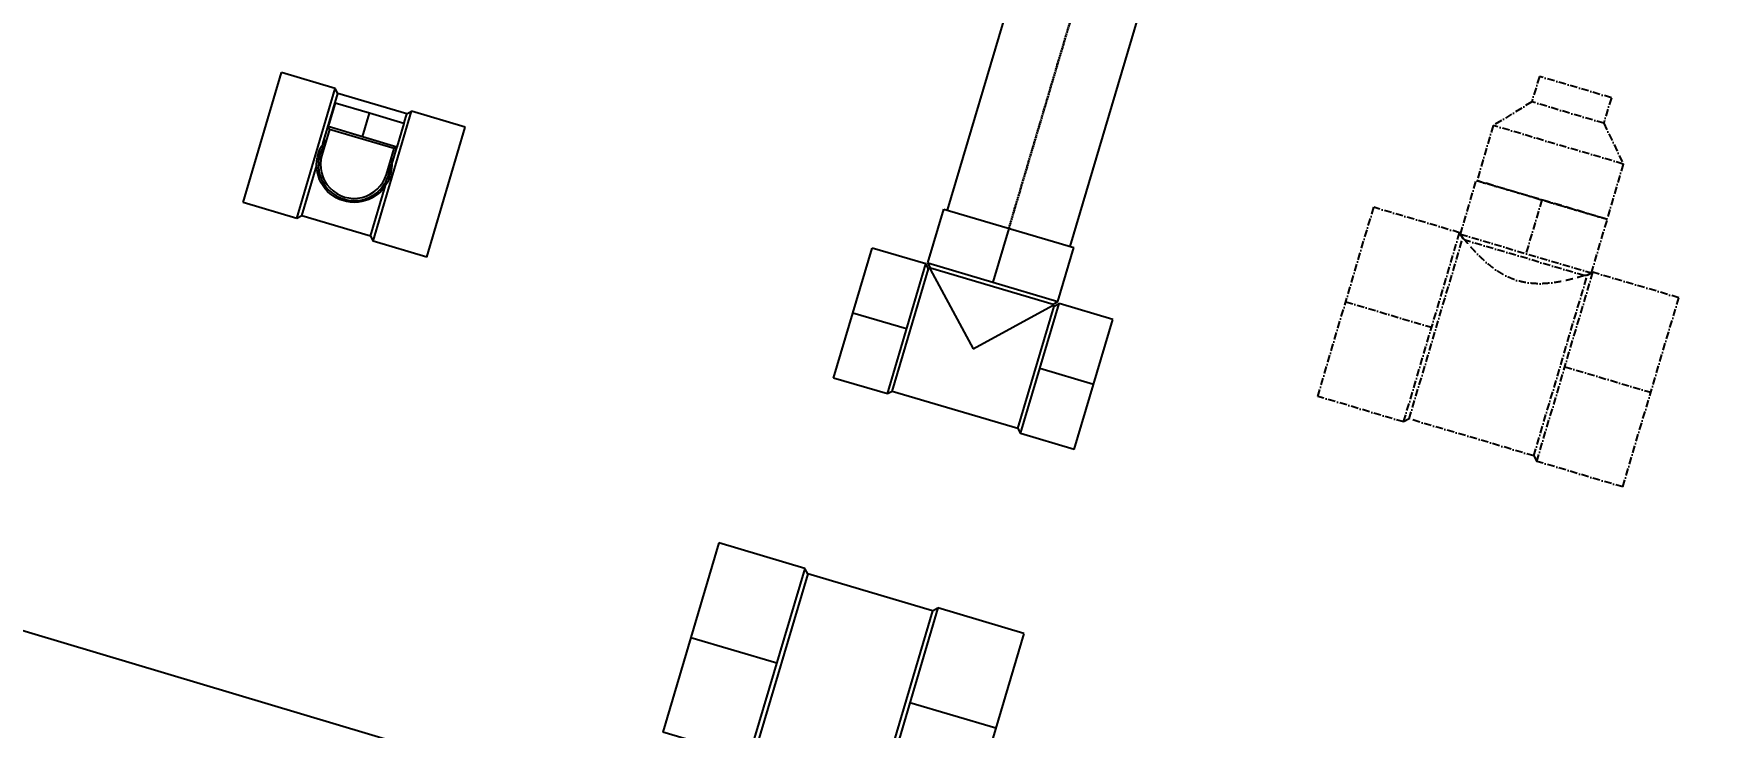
# Model space of a CAD drawing. Header units: millimetres. Extents: x -361340115 to 361596335, y -276742102 to 277032639.
# Drawn here: x 158761 to 160272, y 179333 to 179952 of the extents above; entities that cross this region are included whole.
import ezdxf

# ---------------------------------------------------------------- set-up
doc = ezdxf.new("R2010")
doc.units = ezdxf.units.MM
doc.header["$MEASUREMENT"] = 0
for name, pattern in [('ACAD_ISO08W100', [36, 24, -3, 6, -3]), ('CENTER', [2, 1.25, -0.25, 0.25, -0.25]), ('COLD_WATER', [10.5, 6.5, -2, 0, -2])]:
    doc.linetypes.add(name, pattern=pattern)
for name, color, linetype in [('A-WALL-PATT', 251, 'Continuous'), ('M-PB-Swimming Pool', 130, 'Continuous'), ('MEP-H-N-CWATR-50CW', 3, 'COLD_WATER')]:
    doc.layers.add(name, color=color, linetype=linetype)
doc.layers.add('ME_ONG NUOC HB', color=6, linetype='ACAD_ISO08W100', lineweight=30)
doc.layers.add('MEP', color=130, linetype='Continuous', plot=False)

# ---------------------------------------------------------------- blocks, each defined once
blk = doc.blocks.new('TEE-150x100(SIDE)')
for p, q in [((-61, 87), (-61, 137)), ((-61, 137), (61, 137)), ((61, 87), (61, 137)), ((-62, 88), (-142, 88)), ((-142, -88), (-142, 88)), ((142, 88), (62, 88)), ((142, -88), (142, 88)), ((-62, -88), (-142, -88)), ((-58, -84), (-62, -88)), ((58, -84), (-58, -84)), ((58, -84), (62, -88)), ((142, -88), (62, -88))]:
    blk.add_line(p, q)
at = {"color": 8}
for p, q in [((0, 137), (0, 87)), ((-58, 84), (-62, 88)), ((-62, -88), (-62, 88)), ((-61, 87), (-58, 84)), ((-61, 87), (61, 87)), ((-58, -84), (-58, 84)), ((55.5, 83), (-55.5, 83)), ((58, 84), (62, 88)), ((61, 87), (58, 84)), ((58, -84), (58, 84)), ((62, -88), (62, 88)), ((-142, 0), (-62, 0)), ((62, 0), (142, 0))]:
    blk.add_line(p, q, dxfattribs=at)
for points, knots in [([(-55.5, 83), (-56, 83.2), (-56.3, 83.3), (-57.1, 83.6), (-57.5, 83.8), (-57.8, 83.9), (-57.9, 83.9), (-58, 84), (-58, 84), (-58, 84)], [5.732094, 5.732094, 5.732094, 5.732094, 9.131674, 9.131674, 13.697511, 13.697511, 15.98043, 15.98043, 18.263348, 18.263348, 18.263348, 18.263348]), ([(55.5, 83), (55.2, 82.8), (54.9, 82.6), (53.9, 81.9), (53.2, 81.5), (51.8, 80.5), (51, 80), (49.2, 78.9), (48.2, 78.3), (46.1, 77), (45, 76.4), (42.7, 75), (41.5, 74.4), (39.1, 73), (37.7, 72.3), (35, 70.9), (33.5, 70.2), (30.5, 68.8), (28.9, 68.1), (25.6, 66.8), (23.9, 66.1), (20.4, 65), (18.6, 64.4), (15, 63.5), (13.2, 63.1), (9.4, 62.4), (7.5, 62.1), (3.8, 61.8), (1.9, 61.7), (-1.9, 61.7), (-3.8, 61.8), (-7.5, 62.1), (-9.4, 62.4), (-13.2, 63.1), (-15, 63.5), (-18.6, 64.4), (-20.4, 65), (-23.9, 66.1), (-25.6, 66.8), (-28.9, 68.1), (-30.5, 68.8), (-33.5, 70.2), (-35, 70.9), (-37.7, 72.3), (-39.1, 73), (-41.5, 74.4), (-42.7, 75), (-45, 76.4), (-46.1, 77), (-48.2, 78.3), (-49.2, 78.9), (-51, 80), (-51.8, 80.5), (-53.2, 81.5), (-53.9, 81.9), (-54.9, 82.6), (-55.2, 82.8), (-55.5, 83)], [102.431559, 102.431559, 102.431559, 102.431559, 106.337964, 106.337964, 111.906039, 111.906039, 117.474113, 117.474113, 123.042187, 123.042187, 128.610262, 128.610262, 134.178336, 134.178336, 139.814479, 139.814479, 145.450623, 145.450623, 151.086766, 151.086766, 156.722909, 156.722909, 162.359053, 162.359053, 167.995196, 167.995196, 173.631339, 173.631339, 179.267482, 179.267482, 184.903626, 184.903626, 190.539769, 190.539769, 196.175912, 196.175912, 201.812056, 201.812056, 207.448199, 207.448199, 213.084342, 213.084342, 218.720486, 218.720486, 224.356629, 224.356629, 229.924703, 229.924703, 235.492778, 235.492778, 241.060852, 241.060852, 246.628926, 246.628926, 252.197001, 252.197001, 256.103406, 256.103406, 256.103406, 256.103406]), ([(58, 84), (58, 84), (58, 84), (57.9, 83.9), (57.8, 83.9), (57.5, 83.8), (57.1, 83.6), (56.3, 83.3), (56, 83.2), (55.5, 83)], [18.263348, 18.263348, 18.263348, 18.263348, 20.546267, 20.546267, 22.829185, 22.829185, 27.395022, 27.395022, 30.794602, 30.794602, 30.794602, 30.794602])]:
    blk.add_open_spline(points, degree=3, knots=knots, dxfattribs=at)
blk = doc.blocks.new('TEE-150x100(DNHAT)')
blk.add_blockref('TEE-150x100(SIDE)', (0, 0))
blk = doc.blocks.new('A$C596E1169')
at = {"rotation": 90}
blk.add_blockref('TEE-150x100(DNHAT)', (1058.1, 1, 0), dxfattribs=at)
blk = doc.blocks.new('TEE-100x50(UP90)')
for p, q in [((-35.5, 60.5), (-85.5, 60.5)), ((-85.5, -60.5), (-85.5, 60.5)), ((-32, 57), (-35.5, 60.5)), ((32, 57), (35.5, 60.5)), ((85.5, 60.5), (35.5, 60.5)), ((85.5, -60.5), (85.5, 60.5)), ((32, 57), (-32, 57)), ((-32, -57), (-35.5, -60.5)), ((32, -57), (-32, -57)), ((32, -57), (35.5, -60.5)), ((-35.5, -60.5), (-85.5, -60.5)), ((85.5, -60.5), (35.5, -60.5))]:
    blk.add_line(p, q)
at = {"color": 8}
for p, q in [((-35.5, -60.5), (-35.5, 60.5)), ((35.5, -60.5), (35.5, 60.5)), ((-32, 9.9), (-32, 57)), ((32, 9.9), (32, 57)), ((-32, -57), (-32, -9.9)), ((32, -57), (32, -9.9))]:
    blk.add_line(p, q, dxfattribs=at)
at = {"color": 7}
blk.add_circle((0, 0), 33.5, dxfattribs=at)
blk.add_circle((0, 0), 30)
blk = doc.blocks.new('*U307')
blk.add_blockref('TEE-100x50(UP90)', (0, 0))
blk = doc.blocks.new('ELB90-50(DN90)DN')
at = {"color": 8}
blk.add_wipeout([(-32, -48), (-32, -26), (-30, -24), (-30, -11.1), (-32, 0), (-29.8, 11.6), (-25.4, 19.5), (-19.5, 25.3), (-10.9, 30.1), (-3, 31.9), (6.1, 31.4), (14.7, 28.4), (21.3, 23.9), (26.2, 18.4), (30, 11.1), (31.9, 2.7), (32, 0), (31.3, -6.7), (30, -11.1), (30, -24), (32, -26), (32, -48)], dxfattribs=at)
for p, q in [((-30, 0), (-30, -24)), ((30, -24), (30, 0)), ((-32, -48), (-32, -26)), ((32, -48), (32, -26)), ((-32, -48), (0, -48)), ((0, -48), (32, -48))]:
    blk.add_line(p, q)
for p, q in [((-30, -24), (-32, -26)), ((-32, -26), (32, -26)), ((-30, -24), (30, -24)), ((0, -26), (0, -48)), ((30, -24), (32, -26))]:
    blk.add_line(p, q, dxfattribs=at)
at = {"color": 7}
blk.add_arc((0, 0), 32, 339.6359, 200.3641, dxfattribs=at)
blk.add_arc((0, 0), 30, 0, 180.0002)
blk = doc.blocks.new('*U305')
blk.add_blockref('ELB90-50(DN90)DN', (0, 0))
blk = doc.blocks.new('TEE-100x100(SIDE)')
for p, q in [((-60.5, 62), (-60.5, 112)), ((-60.5, 112), (60.5, 112)), ((60.5, 62), (60.5, 112)), ((-62, 60.5), (-112, 60.5)), ((-112, -60.5), (-112, 60.5)), ((-58.5, 57), (-62, 60.5)), ((-57, 58.5), (-60.5, 62)), ((57, 58.5), (60.5, 62)), ((58.5, 57), (62, 60.5)), ((112, 60.5), (62, 60.5)), ((112, -60.5), (112, 60.5)), ((-58.5, -57), (-62, -60.5)), ((58.5, -57), (-58.5, -57)), ((58.5, -57), (62, -60.5)), ((-62, -60.5), (-112, -60.5)), ((112, -60.5), (62, -60.5))]:
    blk.add_line(p, q)
at = {"color": 8}
for p, q in [((0, 112), (0, 62)), ((-62, -60.5), (-62, 60.5)), ((-60.5, 62), (60.5, 62)), ((62, -60.5), (62, 60.5)), ((-57, 57), (-58.5, 57)), ((-58.5, -57), (-58.5, 57)), ((-57, 57), (-57, 58.5)), ((-57, 58.5), (57, 58.5)), ((-57, 57), (0, 0)), ((0, 0), (57, 57)), ((57, 57), (57, 58.5)), ((58.5, 57), (57, 57)), ((58.5, -57), (58.5, 57)), ((-62, 0), (-112, 0)), ((112, 0), (62, 0))]:
    blk.add_line(p, q, dxfattribs=at)
blk = doc.blocks.new('TEE-100x100(DNHAT)')
blk.add_blockref('TEE-100x100(SIDE)', (0, 0))
blk = doc.blocks.new('RED-100x50(SIDE)DN')
for p, q in [((0, -60.5), (0, 60.5)), ((51.3, 60.5), (0, 60.5)), ((81.3, 33.5), (51.3, 60.5)), ((105, 33.5), (81.3, 33.5)), ((105, -33.5), (105, 33.5)), ((81.3, -33.5), (51.3, -60.5)), ((105, -33.5), (81.3, -33.5)), ((51.3, -60.5), (0, -60.5))]:
    blk.add_line(p, q)
at = {"color": 8}
for p, q in [((51.3, -60.5), (51.3, 60.5)), ((81.3, -33.5), (81.3, 33.5))]:
    blk.add_line(p, q, dxfattribs=at)
blk = doc.blocks.new('RED100X50DN')
blk.add_blockref('RED-100x50(SIDE)DN', (0, 0))
blk = doc.blocks.new('*U326')
blk.add_blockref('TEE-150x100(SIDE)', (0, 0))
blk = doc.blocks.new('RKWEWE')
at = {"layer": 'M-PB-Swimming Pool', "ltscale": 10, "extrusion": (-4.61564e-07, -1.55959e-06, 1)}
for p, q in [((159577.1, 179794.5, 0.1), (160087.6, 181515.9, 0.1)), ((159686.4, 179762.1, 0.1), (160196.9, 181483.5, 0.1))]:
    blk.add_line(p, q, dxfattribs=at)
at = {"layer": 'ME_ONG NUOC HB', "color": 8, "linetype": 'CENTER', "extrusion": (-4.61564e-07, -1.55959e-06, 1)}
blk.add_line((159631.7, 179778.3, 0.1), (160142.3, 181499.7, 0.1), dxfattribs=at)
at = {"extrusion": (-4.61564e-07, -1.55959e-06, 1)}
for name, p, rotation in [('*U307', (159047.4, 179835, -0.3), 343.4854083594666), ('TEE-100x100(DNHAT)', (159599.9, 179670.9, -0.3), 343.4791352924769)]:
    blk.add_blockref(name, p, dxfattribs=dict(at, rotation=rotation))
at = {"ltscale": 100, "extrusion": (-4.61564e-07, -1.55959e-06, 1), "xscale": -1, "rotation": 253.4854083594268}
blk.add_blockref('A$C596E1169', (159182.2, 178358.8, -0.4), dxfattribs=at)
at = {"layer": 'MEP-H-N-CWATR-50CW', "ltscale": 100, "extrusion": (-4.61564e-07, -1.55959e-06, 1)}
for name, p, rotation in [('RED100X50DN', (160107.5, 179803.7, -0.3), 73.4854083594245), ('*U326', (160068.5, 179672.4, -0.3), 343.4854083598254)]:
    blk.add_blockref(name, p, dxfattribs=dict(at, rotation=rotation))
at = {"extrusion": (-4.61564e-07, -1.55959e-06, 1), "rotation": 163.4854083581294}
blk.add_blockref('*U305', (159047.4, 179835, -0.3), dxfattribs=at)
at = {"layer": 'MEP-H-N-CWATR-50CW', "linetype": 'ByBlock', "extrusion": (-4.61564e-07, -1.55959e-06, 1)}
blk.add_line((161056.8, 178731, 0), (153867.1, 180877.8, 0), dxfattribs=at)
blk = doc.blocks.new('A$Cd3fdeb23')
blk.add_blockref('RKWEWE', (-181388.2, -20650, 0))

msp = doc.modelspace()

# ---------------------------------------------------------------- hatches: boundary and pattern name
at = {"layer": 'A-WALL-PATT', "transparency": 33554618}
h = msp.add_hatch(dxfattribs=at)
h.set_pattern_fill('ANSI31', color=256, scale=2000, angle=-61)
h.paths.add_polyline_path([(154266.9, 136317.4), (153710, 134346.3), (157445.5, 133290.8), (159381.1, 140141), (156087, 141071.8), (157507.1, 146096.4), (156055, 146506.7), (156585.3, 148383.3), (158037.1, 147973.1), (162300.5, 163060.8), (160859.1, 163484.9), (161394, 165360.2), (162830.8, 164937.4), (167892.2, 182849.6), (165429.7, 183545.4), (165425.6, 183547.1), (163697.9, 184035.3), (151765.5, 141824.4), (142527.3, 144434.9), (141275.6, 139988.4)])
edge = h.paths.add_edge_path(flags=16)
edge.add_line((165425.5, 183546.6), (164955.1, 181881.8))
edge.add_line((164955.1, 181881.8), (165917.4, 181609.9))
edge.add_line((165917.4, 181609.9), (166387.8, 183274.7))
h.paths.add_polyline_path([(160725.4, 166913.4), (161687.8, 166641.5), (161190.2, 164880.4), (160227.8, 165152.3)], flags=16)
h.paths.add_polyline_path([(155994, 150169), (156956.3, 149897.1), (156458.7, 148136.1), (155496.4, 148408)], flags=16)

# ---------------------------------------------------------------- next in the draw order: block references
at = {"layer": 'MEP'}
msp.add_blockref('A$Cd3fdeb23', (181388.2, 20650, 0), dxfattribs=at)

doc.saveas('drawing.dxf')
